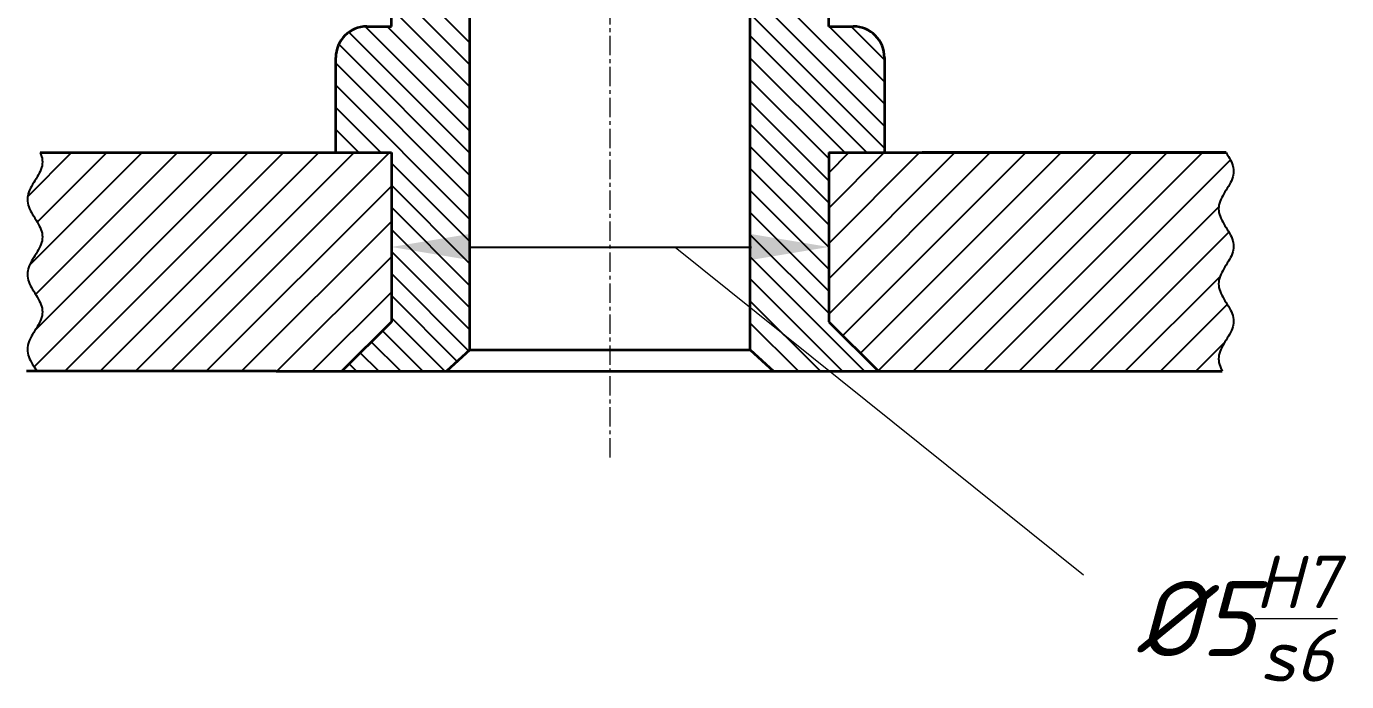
# Model space of a CAD drawing. Extents: x 1996 to 2593, y 74 to 494.
# Drawn here: x 2284 to 2369.4, y 139.1 to 181.4 of the extents above; entities that cross this region are included whole.
import ezdxf

# ---------------------------------------------------------------- set-up
doc = ezdxf.new("R2010")
doc.units = 0
doc.header["$MEASUREMENT"] = 0
doc.linetypes.add('CENTER', pattern=[2, 1.25, -0.25, 0.25, -0.25])
doc.linetypes.add('WAVES', pattern=[0])
doc.layers.get('0').update_dxf_attribs({"linetype": 'CONTINUOUS'})
doc.layers.get('DEFPOINTS').update_dxf_attribs({"linetype": 'CONTINUOUS'})
doc.layers.add('ОСНОВНОЙ', color=7, linetype='CONTINUOUS')
doc.dimstyles.get("Standard").update_dxf_attribs({"dimtxt": 3, "dimasz": 3, "dimexe": 2.5, "dimexo": 2.5, "dimgap": 1.5, "dimtad": 0, "dimtih": 1, "dimtoh": 1, "dimdec": 4, "dimzin": 0, "dimdsep": 46, "dimtxsty": 'Standard', "dimcen": -3, "dimdle": 1.25, "dimadec": 0, "dimazin": 0, "dimtfac": 0.75, "dimtdec": 4, "dimtofl": 0, "dimtmove": 0, "dimatfit": 3, "dimfxl": 1, "dimtvp": 1.5, "dimtolj": 1, "dimtzin": 0, "dimarcsym": 0})

# ---------------------------------------------------------------- blocks, each defined once
blk = doc.blocks.new('*D5')
at = {"color": 0, "lineweight": -2, "transparency": 16777216}
for p, q in [((2307.626, 169.735), (2307.626, 166.166)), ((2335.899, 169.735), (2335.899, 166.166)), ((2312.626, 167.166), (2330.899, 167.166))]:
    blk.add_line(p, q, dxfattribs=at)
at = {"color": 0, "transparency": 16777216}
for points in [[(2312.626, 167.999), (2312.626, 166.333), (2307.626, 167.166)], [(2330.899, 167.999), (2330.899, 166.333), (2335.899, 167.166)]]:
    blk.add_solid(points, dxfattribs=at)
at = {"layer": 'DEFPOINTS', "color": 0, "transparency": 16777216}
for p in [(2307.626, 169.735), (2335.899, 169.735), (2335.899, 167.166)]:
    blk.add_point(p, dxfattribs=at)

msp = doc.modelspace()

# ---------------------------------------------------------------- hatches: boundary and pattern name
h = msp.add_hatch()
h.set_pattern_fill('ANSI31', color=256, scale=12.924824, style=0)
h.set_pattern_definition([(45, (1152.2761, -314.7936), (-1.1424039, 1.1424039), [])])
h.paths.add_polyline_path([(2359.50693, 221.49499), (2359.58275, 221.61616), (2359.6567, 221.73733), (2359.72697, 221.8585), (2359.79182, 221.97967), (2359.84965, 222.10084), (2359.89905, 222.22202), (2359.93878, 222.34319), (2359.96789, 222.46436), (2359.98564, 222.58553), (2359.99161, 222.7067), (2359.98564, 222.82787), (2359.96789, 222.94904), (2359.93878, 223.07021), (2359.89905, 223.19138), (2359.84965, 223.31255), (2359.79182, 223.43372), (2359.72697, 223.55489), (2359.6567, 223.67606), (2359.58275, 223.79723), (2359.50693, 223.9184), (2359.43111, 224.03957), (2359.31315, 224.23284), (2359.18663, 224.46925), (2359.08893, 224.70893), (2359.03114, 224.94949), (2359.01928, 225.19031), (2359.05456, 225.43105), (2359.13335, 225.67129), (2359.24724, 225.90993), (2359.35716, 226.09946), (2359.43111, 226.22063), (2359.50693, 226.3418), (2359.58275, 226.46297), (2359.6567, 226.58414), (2359.72697, 226.70531), (2359.79182, 226.82648), (2359.84965, 226.94765), (2359.89905, 227.06882), (2359.93878, 227.18999), (2359.96789, 227.31116), (2359.98564, 227.43234), (2359.99161, 227.55351), (2359.98564, 227.67468), (2359.96789, 227.79585), (2359.93878, 227.91702), (2359.89905, 228.03819), (2359.84965, 228.15936), (2359.79182, 228.28053), (2359.72697, 228.4017), (2359.6567, 228.52287), (2359.58275, 228.64404), (2359.50693, 228.76521), (2339.50048, 228.76521), (2339.50048, 225.56796), (2335.8992, 225.56796), (2335.8992, 214.62868), (2359.2606, 214.62868), (2359.13335, 214.89529), (2359.05456, 215.13553), (2359.01928, 215.37627), (2359.03114, 215.61709), (2359.08893, 215.85766), (2359.18663, 216.09734), (2359.31315, 216.33375), (2359.43111, 216.52701), (2359.50693, 216.64818), (2359.58275, 216.76935), (2359.6567, 216.89053), (2359.72697, 217.0117), (2359.79182, 217.13287), (2359.84965, 217.25404), (2359.89905, 217.37521), (2359.93878, 217.49638), (2359.96789, 217.61755), (2359.98564, 217.73872), (2359.99161, 217.85989), (2359.98564, 217.98106), (2359.96789, 218.10223), (2359.93878, 218.2234), (2359.89905, 218.34457), (2359.84965, 218.46574), (2359.79182, 218.58691), (2359.72697, 218.70808), (2359.6567, 218.82925), (2359.58275, 218.95042), (2359.50693, 219.07159), (2359.43111, 219.19276), (2359.31315, 219.38603), (2359.18663, 219.62244), (2359.08893, 219.86212), (2359.03114, 220.10268), (2359.01928, 220.3435), (2359.05456, 220.58424), (2359.13335, 220.82449), (2359.24724, 221.06312), (2359.35716, 221.25265), (2359.43111, 221.37382)], flags=17)
h.paths.add_polyline_path([(2307.62615, 225.56796), (2304.02486, 225.56796), (2304.02486, 228.76521), (2287.15197, 228.76521), (2287.22779, 228.64404), (2287.34575, 228.45077), (2287.47227, 228.21436), (2287.56997, 227.97468), (2287.62776, 227.73412), (2287.63962, 227.4933), (2287.60434, 227.25255), (2287.52555, 227.01231), (2287.41166, 226.77368), (2287.30174, 226.58414), (2287.22779, 226.46297), (2287.15197, 226.3418), (2287.07615, 226.22063), (2287.0022, 226.09946), (2286.93193, 225.97829), (2286.86708, 225.85712), (2286.80925, 225.73595), (2286.75985, 225.61478), (2286.72012, 225.49361), (2286.69101, 225.37244), (2286.67326, 225.25127), (2286.66729, 225.1301), (2286.67326, 225.00893), (2286.69101, 224.88776), (2286.72012, 224.76659), (2286.75985, 224.64542), (2286.80925, 224.52425), (2286.86708, 224.40308), (2286.93193, 224.28191), (2287.0022, 224.16074), (2287.07615, 224.03957), (2287.15197, 223.9184), (2287.22779, 223.79723), (2287.34575, 223.60396), (2287.47227, 223.36755), (2287.56997, 223.12787), (2287.62776, 222.88731), (2287.63962, 222.64649), (2287.60434, 222.40575), (2287.52555, 222.1655), (2287.41166, 221.92687), (2287.30174, 221.73733), (2287.22779, 221.61616), (2287.15197, 221.49499), (2287.07615, 221.37382), (2287.0022, 221.25265), (2286.93193, 221.13148), (2286.86708, 221.01031), (2286.80925, 220.88914), (2286.75985, 220.76797), (2286.72012, 220.6468), (2286.69101, 220.52563), (2286.67326, 220.40446), (2286.66729, 220.28329), (2286.67326, 220.16212), (2286.69101, 220.04095), (2286.72012, 219.91978), (2286.75985, 219.79861), (2286.80925, 219.67744), (2286.86708, 219.55627), (2286.93193, 219.4351), (2287.0022, 219.31393), (2287.07615, 219.19276), (2287.15197, 219.07159), (2287.22779, 218.95042), (2287.34575, 218.75715), (2287.47227, 218.52074), (2287.56997, 218.28106), (2287.62776, 218.0405), (2287.63962, 217.79968), (2287.60434, 217.55894), (2287.52555, 217.31869), (2287.41166, 217.08006), (2287.30174, 216.89053), (2287.22779, 216.76935), (2287.15197, 216.64818), (2287.07615, 216.52701), (2287.0022, 216.40584), (2286.93193, 216.28467), (2286.86708, 216.1635), (2286.80925, 216.04233), (2286.75985, 215.92116), (2286.72012, 215.79999), (2286.69101, 215.67882), (2286.67326, 215.55765), (2286.66729, 215.43648), (2286.67326, 215.31531), (2286.69101, 215.19414), (2286.72012, 215.07297), (2286.75985, 214.9518), (2286.80925, 214.83063), (2286.86708, 214.70946), (2286.91031, 214.62868), (2307.62615, 214.62868)], flags=16)
h.paths.add_polyline_path([(2359.84965, 218.46574), (2359.79182, 218.58691), (2359.72697, 218.70808), (2359.6567, 218.82925), (2359.58275, 218.95042), (2359.50693, 219.07159), (2359.43111, 219.19276), (2359.35716, 219.31393), (2359.28689, 219.4351), (2359.22204, 219.55627), (2359.16421, 219.67744), (2359.11481, 219.79861), (2359.07508, 219.91978), (2359.04597, 220.04095), (2359.02822, 220.16212), (2359.02225, 220.28329), (2359.02822, 220.40446), (2359.04597, 220.52563), (2359.07508, 220.6468), (2359.11481, 220.76797), (2359.16421, 220.88914), (2359.22204, 221.01031), (2359.28689, 221.13148), (2359.35716, 221.25265), (2359.43111, 221.37382), (2359.50693, 221.49499), (2359.58275, 221.61616), (2359.6567, 221.73733), (2359.72697, 221.8585), (2359.79182, 221.97967), (2359.84965, 222.10084), (2359.89905, 222.22202), (2359.93878, 222.34319), (2359.96789, 222.46436), (2359.98564, 222.58553), (2359.99161, 222.7067), (2359.98564, 222.82787), (2359.96789, 222.94904), (2359.93878, 223.07021), (2359.89905, 223.19138), (2359.84965, 223.31255), (2359.79182, 223.43372), (2359.72697, 223.55489), (2359.6567, 223.67606), (2359.58275, 223.79723), (2359.50693, 223.9184), (2359.43111, 224.03957), (2359.35716, 224.16074), (2359.28689, 224.28191), (2359.22204, 224.40308), (2359.16421, 224.52425), (2359.11481, 224.64542), (2359.07508, 224.76659), (2359.04597, 224.88776), (2359.02822, 225.00893), (2359.02225, 225.1301), (2359.02822, 225.25127), (2359.04597, 225.37244), (2359.07508, 225.49361), (2359.11481, 225.61478), (2359.16421, 225.73595), (2359.22204, 225.85712), (2359.28689, 225.97829), (2359.35716, 226.09946), (2359.43111, 226.22063), (2359.50693, 226.3418), (2359.58275, 226.46297), (2359.6567, 226.58414), (2359.72697, 226.70531), (2359.79182, 226.82648), (2359.84965, 226.94765), (2359.89905, 227.06882), (2359.93878, 227.18999), (2359.96789, 227.31116), (2359.98564, 227.43234), (2359.99161, 227.55351), (2359.98564, 227.67468), (2359.96789, 227.79585), (2359.93878, 227.91702), (2359.89905, 228.03819), (2359.84965, 228.15936), (2359.79182, 228.28053), (2359.72697, 228.4017), (2359.6567, 228.52287), (2359.58275, 228.64404), (2359.50693, 228.76521), (2339.50048, 228.76521), (2339.50048, 225.56796), (2335.8992, 225.56796), (2335.8992, 214.62868), (2359.2606, 214.62868), (2359.16421, 214.83063), (2359.11481, 214.9518), (2359.07508, 215.07297), (2359.04597, 215.19414), (2359.02822, 215.31531), (2359.02225, 215.43648), (2359.02822, 215.55765), (2359.04597, 215.67882), (2359.07508, 215.79999), (2359.11481, 215.92116), (2359.16421, 216.04233), (2359.22204, 216.1635), (2359.28689, 216.28467), (2359.35716, 216.40584), (2359.43111, 216.52701), (2359.50693, 216.64818), (2359.58275, 216.76935), (2359.6567, 216.89053), (2359.72697, 217.0117), (2359.79182, 217.13287), (2359.84965, 217.25404), (2359.89905, 217.37521), (2359.93878, 217.49638), (2359.96789, 217.61755), (2359.98564, 217.73872), (2359.99161, 217.85989), (2359.98564, 217.98106), (2359.96789, 218.10223), (2359.93878, 218.2234), (2359.89905, 218.34457)], flags=17)
h.paths.add_polyline_path([(2307.62615, 225.56796), (2304.02486, 225.56796), (2304.02486, 228.76521), (2287.15197, 228.76521), (2287.22779, 228.64404), (2287.30174, 228.52287), (2287.41166, 228.33333), (2287.52555, 228.0947), (2287.60434, 227.85446), (2287.63962, 227.61372), (2287.62776, 227.37289), (2287.56997, 227.13233), (2287.47227, 226.89265), (2287.37201, 226.70531), (2287.30174, 226.58414), (2287.22779, 226.46297), (2287.15197, 226.3418), (2287.07615, 226.22063), (2287.0022, 226.09946), (2286.93193, 225.97829), (2286.86708, 225.85712), (2286.80925, 225.73595), (2286.75985, 225.61478), (2286.72012, 225.49361), (2286.69101, 225.37244), (2286.67326, 225.25127), (2286.66729, 225.1301), (2286.67326, 225.00893), (2286.69101, 224.88776), (2286.72012, 224.76659), (2286.75985, 224.64542), (2286.80925, 224.52425), (2286.86708, 224.40308), (2286.93193, 224.28191), (2287.0022, 224.16074), (2287.07615, 224.03957), (2287.15197, 223.9184), (2287.22779, 223.79723), (2287.30174, 223.67606), (2287.41166, 223.48652), (2287.52555, 223.24789), (2287.60434, 223.00765), (2287.63962, 222.76691), (2287.62776, 222.52609), (2287.56997, 222.28552), (2287.47227, 222.04584), (2287.37201, 221.8585), (2287.30174, 221.73733), (2287.22779, 221.61616), (2287.15197, 221.49499), (2287.07615, 221.37382), (2287.0022, 221.25265), (2286.93193, 221.13148), (2286.86708, 221.01031), (2286.80925, 220.88914), (2286.75985, 220.76797), (2286.72012, 220.6468), (2286.69101, 220.52563), (2286.67326, 220.40446), (2286.66729, 220.28329), (2286.67326, 220.16212), (2286.69101, 220.04095), (2286.72012, 219.91978), (2286.75985, 219.79861), (2286.80925, 219.67744), (2286.86708, 219.55627), (2286.93193, 219.4351), (2287.0022, 219.31393), (2287.07615, 219.19276), (2287.15197, 219.07159), (2287.22779, 218.95042), (2287.30174, 218.82925), (2287.41166, 218.63971), (2287.52555, 218.40108), (2287.60434, 218.16084), (2287.63962, 217.9201), (2287.62776, 217.67928), (2287.56997, 217.43871), (2287.47227, 217.19903), (2287.37201, 217.0117), (2287.30174, 216.89053), (2287.22779, 216.76935), (2287.15197, 216.64818), (2287.07615, 216.52701), (2287.0022, 216.40584), (2286.93193, 216.28467), (2286.86708, 216.1635), (2286.80925, 216.04233), (2286.75985, 215.92116), (2286.72012, 215.79999), (2286.69101, 215.67882), (2286.67326, 215.55765), (2286.66729, 215.43648), (2286.67326, 215.31531), (2286.69101, 215.19414), (2286.72012, 215.07297), (2286.75985, 214.9518), (2286.80925, 214.83063), (2286.86708, 214.70946), (2286.91031, 214.62868), (2307.62615, 214.62868)])
h.paths.add_polyline_path([(2307.62615, 167.98478), (2307.62615, 173.26924), (2284.92105, 173.26924), (2284.99633, 173.08457), (2285.05411, 172.844), (2285.06597, 172.60318), (2285.0307, 172.36244), (2284.95191, 172.1222), (2284.83801, 171.88357), (2284.7281, 171.69403), (2284.65414, 171.57286), (2284.57832, 171.45169), (2284.5025, 171.33052), (2284.42855, 171.20935), (2284.35828, 171.08818), (2284.29344, 170.96701), (2284.2356, 170.84584), (2284.18621, 170.72467), (2284.14647, 170.6035), (2284.11737, 170.48233), (2284.09961, 170.36116), (2284.09364, 170.23999), (2284.09961, 170.11882), (2284.11737, 169.99765), (2284.14647, 169.87648), (2284.18621, 169.75531), (2284.2356, 169.63414), (2284.29344, 169.51297), (2284.35828, 169.3918), (2284.42855, 169.27062), (2284.5025, 169.14945), (2284.57832, 169.02828), (2284.65414, 168.90711), (2284.7281, 168.78594), (2284.83801, 168.59641), (2284.95191, 168.35778), (2285.0307, 168.11753), (2285.06597, 167.87679), (2285.05411, 167.63597), (2284.99633, 167.39541), (2284.89862, 167.15573), (2284.79836, 166.96839), (2284.7281, 166.84722), (2284.65414, 166.72605), (2284.57832, 166.60488), (2284.5025, 166.48371), (2284.42855, 166.36254), (2284.35828, 166.24137), (2284.29344, 166.1202), (2284.2356, 165.99903), (2284.18621, 165.87786), (2284.14647, 165.75669), (2284.11737, 165.63552), (2284.09961, 165.51435), (2284.09364, 165.39318), (2284.09961, 165.27201), (2284.11737, 165.15084), (2284.14647, 165.02967), (2284.18621, 164.9085), (2284.2356, 164.78733), (2284.29344, 164.66616), (2284.35828, 164.54499), (2284.42855, 164.42382), (2284.5025, 164.30265), (2284.57832, 164.18148), (2284.65414, 164.06031), (2284.7281, 163.93913), (2284.83801, 163.7496), (2284.95191, 163.51097), (2285.0307, 163.27072), (2285.06597, 163.02998), (2285.05411, 162.78916), (2284.99633, 162.5486), (2284.89862, 162.30892), (2284.79836, 162.12158), (2284.7281, 162.00041), (2284.65414, 161.87924), (2284.57832, 161.75807), (2284.5025, 161.6369), (2284.42855, 161.51573), (2284.35828, 161.39456), (2284.29344, 161.27339), (2284.2356, 161.15222), (2284.18621, 161.03105), (2284.14647, 160.90988), (2284.11737, 160.78871), (2284.09961, 160.66754), (2284.09364, 160.54637), (2284.09961, 160.4252), (2284.11737, 160.30403), (2284.14647, 160.18286), (2284.18621, 160.06169), (2284.2356, 159.94052), (2284.29344, 159.81935), (2284.35828, 159.69818), (2284.42855, 159.57701), (2284.5025, 159.45584), (2284.70469, 159.13272), (2300.18522, 159.13272), (2304.42004, 159.13272), (2307.62615, 162.33882)])
h.paths.add_polyline_path([(2361.4357, 165.75669), (2361.50966, 165.87786), (2361.58548, 165.99903), (2361.6613, 166.1202), (2361.73525, 166.24137), (2361.80552, 166.36254), (2361.87037, 166.48371), (2361.9282, 166.60488), (2361.97759, 166.72605), (2362.01733, 166.84722), (2362.04644, 166.96839), (2362.06419, 167.08956), (2362.07016, 167.21073), (2362.06419, 167.3319), (2362.04644, 167.45307), (2362.01733, 167.57424), (2361.97759, 167.69541), (2361.9282, 167.81658), (2361.87037, 167.93775), (2361.80552, 168.05892), (2361.73525, 168.18009), (2361.6613, 168.30126), (2361.58548, 168.42243), (2361.50966, 168.5436), (2361.4357, 168.66477), (2361.32579, 168.85431), (2361.2119, 169.09294), (2361.13311, 169.33319), (2361.09783, 169.57393), (2361.10969, 169.81475), (2361.16748, 170.05531), (2361.26518, 170.29499), (2361.36544, 170.48233), (2361.4357, 170.6035), (2361.50966, 170.72467), (2361.58548, 170.84584), (2361.6613, 170.96701), (2361.73525, 171.08818), (2361.80552, 171.20935), (2361.87037, 171.33052), (2361.9282, 171.45169), (2361.97759, 171.57286), (2362.01733, 171.69403), (2362.04644, 171.8152), (2362.06419, 171.93637), (2362.07016, 172.05754), (2362.06419, 172.17871), (2362.04644, 172.29988), (2362.01733, 172.42105), (2361.97759, 172.54222), (2361.9282, 172.66339), (2361.87037, 172.78456), (2361.80552, 172.90573), (2361.73525, 173.0269), (2361.6613, 173.14807), (2361.58548, 173.26924), (2341.93975, 173.26924), (2335.8992, 173.26924), (2335.8992, 167.98478), (2335.8992, 162.33904), (2339.10553, 159.13272), (2361.33915, 159.13272), (2361.2119, 159.39932), (2361.13311, 159.63957), (2361.09783, 159.88031), (2361.10969, 160.12113), (2361.16748, 160.36169), (2361.26518, 160.60137), (2361.36544, 160.78871), (2361.4357, 160.90988), (2361.50966, 161.03105), (2361.58548, 161.15222), (2361.6613, 161.27339), (2361.73525, 161.39456), (2361.80552, 161.51573), (2361.87037, 161.6369), (2361.9282, 161.75807), (2361.97759, 161.87924), (2362.01733, 162.00041), (2362.04644, 162.12158), (2362.06419, 162.24275), (2362.07016, 162.36392), (2362.06419, 162.48509), (2362.04644, 162.60626), (2362.01733, 162.72743), (2361.97759, 162.8486), (2361.9282, 162.96977), (2361.87037, 163.09094), (2361.80552, 163.21211), (2361.73525, 163.33328), (2361.6613, 163.45445), (2361.58548, 163.57562), (2361.50966, 163.69679), (2361.4357, 163.81796), (2361.32579, 164.0075), (2361.2119, 164.24613), (2361.13311, 164.48638), (2361.09783, 164.72712), (2361.10969, 164.96794), (2361.16748, 165.2085), (2361.26518, 165.44818), (2361.36544, 165.63552)])

# ---------------------------------------------------------------- linework, layer by layer
at = {"color": 0, "linetype": 'CENTER', "lineweight": 15}
msp.add_line((2321.76267, 153.55889), (2321.76267, 239.27175), dxfattribs=at)
at = {"color": 0, "lineweight": 35}
for p, q in [((2312.70232, 160.5103), (2312.70232, 219.91314)), ((2330.82303, 160.5103), (2330.82303, 219.91314)), ((2307.62615, 181.42804), (2307.62615, 206.55067)), ((2335.8992, 181.42804), (2335.8992, 206.55067)), ((2304.02486, 173.26924), (2304.02486, 179.40853)), ((2339.50048, 179.40853), (2339.50048, 173.26924)), ((2307.62615, 173.26924), (2307.62615, 167.98478)), ((2335.8992, 173.26924), (2335.8992, 167.98478)), ((2307.62615, 167.98478), (2307.62615, 162.33882)), ((2335.8992, 167.98478), (2335.8992, 162.33904)), ((2307.62637, 162.33904), (2304.42004, 159.13272)), ((2335.8992, 162.33904), (2339.10553, 159.13272)), ((2312.70232, 160.5103), (2311.18769, 159.13272)), ((2312.70232, 160.5103), (2330.82303, 160.5103)), ((2330.82303, 160.5103), (2332.33765, 159.13272)), ((2300.18522, 159.13272), (2361.33915, 159.13272))]:
    msp.add_line(p, q, dxfattribs=at)
at = {"color": 0}
for p, q in [((2312.70232, 180.36678), (2307.62615, 185.44295)), ((2339.50048, 176.4167), (2330.82303, 185.09415)), ((2312.70232, 178.93878), (2307.62615, 184.01495)), ((2339.50048, 174.98869), (2330.82303, 183.66615)), ((2312.70232, 177.51077), (2307.62615, 182.58694)), ((2339.50048, 173.56069), (2330.82303, 182.23814)), ((2312.70232, 173.22676), (2304.87444, 181.05464)), ((2312.70232, 174.65476), (2305.93216, 181.42492)), ((2312.70232, 176.08277), (2307.35705, 181.42804)), ((2339.50048, 177.8447), (2335.91714, 181.42804)), ((2339.50048, 179.27271), (2337.34515, 181.42804)), ((2312.70232, 171.79875), (2304.22209, 180.27899)), ((2338.36392, 173.26924), (2330.82303, 180.81014)), ((2336.93592, 173.26924), (2330.82303, 179.38213)), ((2312.70232, 170.37075), (2304.02486, 179.0482)), ((2312.70232, 168.94274), (2304.02486, 177.6202)), ((2335.8992, 172.87795), (2330.82303, 177.95413)), ((2306.94781, 173.26924), (2304.02486, 176.19219)), ((2335.8992, 171.44995), (2330.82303, 176.52612)), ((2335.8992, 170.02194), (2330.82303, 175.09812)), ((2305.51981, 173.26924), (2304.02486, 174.76419)), ((2304.0918, 173.26924), (2304.02486, 173.33618)), ((2335.8992, 168.59394), (2330.82303, 173.67011)), ((2312.70232, 167.51474), (2307.62615, 172.59091)), ((2335.8992, 167.16593), (2330.82303, 172.24211)), ((2312.70232, 166.08673), (2307.62615, 171.16291)), ((2335.8992, 165.73793), (2330.82303, 170.8141)), ((2312.70232, 164.65873), (2307.62615, 169.7349)), ((2335.8992, 164.30993), (2330.82303, 169.3861)), ((2312.70232, 163.23072), (2307.62615, 168.3069)), ((2335.8992, 162.88192), (2330.82303, 167.95809)), ((2312.70232, 161.80272), (2307.62615, 166.87889)), ((2338.2204, 159.13272), (2330.82303, 166.53009)), ((2312.63452, 160.44251), (2307.62615, 165.45089)), ((2336.79239, 159.13272), (2330.82303, 165.10208)), ((2311.92052, 159.7285), (2307.62615, 164.02288)), ((2335.36439, 159.13272), (2330.82303, 163.67408)), ((2311.08831, 159.13272), (2307.62615, 162.59488)), ((2333.93638, 159.13272), (2330.82303, 162.24607)), ((2309.6603, 159.13272), (2307.04017, 161.75285)), ((2308.2323, 159.13272), (2306.32617, 161.03884)), ((2305.37629, 159.13272), (2304.89816, 159.61084)), ((2306.80429, 159.13272), (2305.61217, 160.32484))]:
    msp.add_line(p, q, dxfattribs=at)
at = {"lineweight": 15}
msp.add_line((2325.96309, 167.16593), (2352.37544, 145.97133), dxfattribs=at)
at = {"color": 0, "lineweight": 35}
for centre, start, end in [((2306.04437, 179.40853), 90, 180), ((2337.48098, 179.40853), 0, 90)]:
    msp.add_arc(centre, 2.0195, start, end, dxfattribs=at)
at = {"layer": 'ОСНОВНОЙ', "color": 0, "linetype": 'Continuous', "lineweight": 35}
for p, q in [((2306.04437, 181.42804), (2307.62615, 181.42804)), ((2335.8992, 181.42804), (2337.48098, 181.42804)), ((2284.92105, 173.26924), (2307.62615, 173.26924)), ((2335.8992, 173.26924), (2361.58548, 173.26924)), ((2300.18522, 159.13272), (2284.02919, 159.13272)), ((2300.18522, 159.13272), (2361.33915, 159.13272))]:
    msp.add_line(p, q, dxfattribs=at)
at = {"layer": 'ОСНОВНОЙ', "color": 7, "linetype": 'WAVES'}
for p, q in [((2284.92105, 173.26924), (2284.97044, 173.14807)), ((2361.58548, 173.26924), (2361.6613, 173.14807)), ((2284.97044, 173.14807), (2285.01018, 173.0269)), ((2285.01018, 173.0269), (2285.03928, 172.90573)), ((2285.03928, 172.42105), (2285.01018, 172.29988)), ((2285.03928, 172.90573), (2285.05704, 172.78456)), ((2285.05704, 172.54222), (2285.03928, 172.42105)), ((2285.05704, 172.78456), (2285.06301, 172.66339)), ((2285.06301, 172.66339), (2285.05704, 172.54222)), ((2361.6613, 173.14807), (2361.73525, 173.0269)), ((2361.73525, 173.0269), (2361.80552, 172.90573)), ((2361.80552, 172.90573), (2361.87037, 172.78456)), ((2361.87037, 172.78456), (2361.9282, 172.66339)), ((2361.9282, 172.66339), (2361.97759, 172.54222)), ((2361.97759, 172.54222), (2362.01733, 172.42105)), ((2362.01733, 172.42105), (2362.04644, 172.29988)), ((2284.65414, 171.57286), (2284.57832, 171.45169)), ((2284.7281, 171.69403), (2284.65414, 171.57286)), ((2284.79836, 171.8152), (2284.7281, 171.69403)), ((2284.86321, 171.93637), (2284.79836, 171.8152)), ((2284.92105, 172.05754), (2284.86321, 171.93637)), ((2284.97044, 172.17871), (2284.92105, 172.05754)), ((2285.01018, 172.29988), (2284.97044, 172.17871)), ((2361.97759, 171.57286), (2361.9282, 171.45169)), ((2362.01733, 171.69403), (2361.97759, 171.57286)), ((2362.04644, 171.8152), (2362.01733, 171.69403)), ((2362.04644, 172.29988), (2362.06419, 172.17871)), ((2362.06419, 171.93637), (2362.04644, 171.8152)), ((2362.06419, 172.17871), (2362.07016, 172.05754)), ((2362.07016, 172.05754), (2362.06419, 171.93637)), ((2284.18621, 170.72467), (2284.14647, 170.6035)), ((2284.2356, 170.84584), (2284.18621, 170.72467)), ((2284.29344, 170.96701), (2284.2356, 170.84584)), ((2284.35828, 171.08818), (2284.29344, 170.96701)), ((2284.42855, 171.20935), (2284.35828, 171.08818)), ((2284.5025, 171.33052), (2284.42855, 171.20935)), ((2284.57832, 171.45169), (2284.5025, 171.33052)), ((2361.50966, 170.72467), (2361.4357, 170.6035)), ((2361.58548, 170.84584), (2361.50966, 170.72467)), ((2361.6613, 170.96701), (2361.58548, 170.84584)), ((2361.73525, 171.08818), (2361.6613, 170.96701)), ((2361.80552, 171.20935), (2361.73525, 171.08818)), ((2361.87037, 171.33052), (2361.80552, 171.20935)), ((2361.9282, 171.45169), (2361.87037, 171.33052)), ((2284.09961, 170.36116), (2284.09364, 170.23999)), ((2284.09364, 170.23999), (2284.09961, 170.11882)), ((2284.11737, 170.48233), (2284.09961, 170.36116)), ((2284.09961, 170.11882), (2284.11737, 169.99765)), ((2284.14647, 170.6035), (2284.11737, 170.48233)), ((2284.11737, 169.99765), (2284.14647, 169.87648)), ((2284.14647, 169.87648), (2284.18621, 169.75531)), ((2361.12452, 169.87648), (2361.10676, 169.75531)), ((2361.15362, 169.99765), (2361.12452, 169.87648)), ((2361.19336, 170.11882), (2361.15362, 169.99765)), ((2361.24276, 170.23999), (2361.19336, 170.11882)), ((2361.30059, 170.36116), (2361.24276, 170.23999)), ((2361.36544, 170.48233), (2361.30059, 170.36116)), ((2361.4357, 170.6035), (2361.36544, 170.48233)), ((2284.18621, 169.75531), (2284.2356, 169.63414)), ((2284.2356, 169.63414), (2284.29344, 169.51297)), ((2284.29344, 169.51297), (2284.35828, 169.3918)), ((2284.35828, 169.3918), (2284.42855, 169.27062)), ((2284.42855, 169.27062), (2284.5025, 169.14945)), ((2284.5025, 169.14945), (2284.57832, 169.02828)), ((2284.57832, 169.02828), (2284.65414, 168.90711)), ((2361.10676, 169.75531), (2361.1008, 169.63414)), ((2361.1008, 169.63414), (2361.10676, 169.51297)), ((2361.10676, 169.51297), (2361.12452, 169.3918)), ((2361.12452, 169.3918), (2361.15362, 169.27062)), ((2361.15362, 169.27062), (2361.19336, 169.14945)), ((2361.19336, 169.14945), (2361.24276, 169.02828)), ((2361.24276, 169.02828), (2361.30059, 168.90711)), ((2284.65414, 168.90711), (2284.7281, 168.78594)), ((2284.7281, 168.78594), (2284.79836, 168.66477)), ((2284.79836, 168.66477), (2284.86321, 168.5436)), ((2284.86321, 168.5436), (2284.92105, 168.42243)), ((2284.92105, 168.42243), (2284.97044, 168.30126)), ((2284.97044, 168.30126), (2285.01018, 168.18009)), ((2285.01018, 168.18009), (2285.03928, 168.05892)), ((2361.30059, 168.90711), (2361.36544, 168.78594)), ((2361.36544, 168.78594), (2361.4357, 168.66477)), ((2361.4357, 168.66477), (2361.50966, 168.5436)), ((2361.50966, 168.5436), (2361.58548, 168.42243)), ((2361.58548, 168.42243), (2361.6613, 168.30126)), ((2361.6613, 168.30126), (2361.73525, 168.18009)), ((2361.73525, 168.18009), (2361.80552, 168.05892)), ((2284.97044, 167.3319), (2284.92105, 167.21073)), ((2285.01018, 167.45307), (2284.97044, 167.3319)), ((2285.03928, 167.57424), (2285.01018, 167.45307)), ((2285.03928, 168.05892), (2285.05704, 167.93775)), ((2285.05704, 167.69541), (2285.03928, 167.57424)), ((2285.05704, 167.93775), (2285.06301, 167.81658)), ((2285.06301, 167.81658), (2285.05704, 167.69541)), ((2361.80552, 168.05892), (2361.87037, 167.93775)), ((2361.87037, 167.93775), (2361.9282, 167.81658)), ((2361.9282, 167.81658), (2361.97759, 167.69541)), ((2361.97759, 167.69541), (2362.01733, 167.57424)), ((2362.01733, 167.57424), (2362.04644, 167.45307)), ((2362.04644, 167.45307), (2362.06419, 167.3319)), ((2362.06419, 167.3319), (2362.07016, 167.21073)), ((2284.5025, 166.48371), (2284.42855, 166.36254)), ((2284.57832, 166.60488), (2284.5025, 166.48371)), ((2284.65414, 166.72605), (2284.57832, 166.60488)), ((2284.7281, 166.84722), (2284.65414, 166.72605)), ((2284.79836, 166.96839), (2284.7281, 166.84722)), ((2284.86321, 167.08956), (2284.79836, 166.96839)), ((2284.92105, 167.21073), (2284.86321, 167.08956)), ((2361.87037, 166.48371), (2361.80552, 166.36254)), ((2361.9282, 166.60488), (2361.87037, 166.48371)), ((2361.97759, 166.72605), (2361.9282, 166.60488)), ((2362.01733, 166.84722), (2361.97759, 166.72605)), ((2362.04644, 166.96839), (2362.01733, 166.84722)), ((2362.06419, 167.08956), (2362.04644, 166.96839)), ((2362.07016, 167.21073), (2362.06419, 167.08956)), ((2284.11737, 165.63552), (2284.09961, 165.51435)), ((2284.14647, 165.75669), (2284.11737, 165.63552)), ((2284.18621, 165.87786), (2284.14647, 165.75669)), ((2284.2356, 165.99903), (2284.18621, 165.87786)), ((2284.29344, 166.1202), (2284.2356, 165.99903)), ((2284.35828, 166.24137), (2284.29344, 166.1202)), ((2284.42855, 166.36254), (2284.35828, 166.24137)), ((2361.36544, 165.63552), (2361.30059, 165.51435)), ((2361.4357, 165.75669), (2361.36544, 165.63552)), ((2361.50966, 165.87786), (2361.4357, 165.75669)), ((2361.58548, 165.99903), (2361.50966, 165.87786)), ((2361.6613, 166.1202), (2361.58548, 165.99903)), ((2361.73525, 166.24137), (2361.6613, 166.1202)), ((2361.80552, 166.36254), (2361.73525, 166.24137)), ((2284.09961, 165.51435), (2284.09364, 165.39318)), ((2284.09364, 165.39318), (2284.09961, 165.27201)), ((2284.09961, 165.27201), (2284.11737, 165.15084)), ((2284.11737, 165.15084), (2284.14647, 165.02967)), ((2284.14647, 165.02967), (2284.18621, 164.9085)), ((2284.18621, 164.9085), (2284.2356, 164.78733)), ((2284.2356, 164.78733), (2284.29344, 164.66616)), ((2361.10676, 164.9085), (2361.1008, 164.78733)), ((2361.1008, 164.78733), (2361.10676, 164.66616)), ((2361.12452, 165.02967), (2361.10676, 164.9085)), ((2361.15362, 165.15084), (2361.12452, 165.02967)), ((2361.19336, 165.27201), (2361.15362, 165.15084)), ((2361.24276, 165.39318), (2361.19336, 165.27201)), ((2361.30059, 165.51435), (2361.24276, 165.39318)), ((2284.29344, 164.66616), (2284.35828, 164.54499)), ((2284.35828, 164.54499), (2284.42855, 164.42382)), ((2284.42855, 164.42382), (2284.5025, 164.30265)), ((2284.5025, 164.30265), (2284.57832, 164.18148)), ((2284.57832, 164.18148), (2284.65414, 164.06031)), ((2284.65414, 164.06031), (2284.7281, 163.93913)), ((2284.7281, 163.93913), (2284.79836, 163.81796)), ((2361.10676, 164.66616), (2361.12452, 164.54499)), ((2361.12452, 164.54499), (2361.15362, 164.42382)), ((2361.15362, 164.42382), (2361.19336, 164.30265)), ((2361.19336, 164.30265), (2361.24276, 164.18148)), ((2361.24276, 164.18148), (2361.30059, 164.06031)), ((2361.30059, 164.06031), (2361.36544, 163.93913)), ((2361.36544, 163.93913), (2361.4357, 163.81796)), ((2284.79836, 163.81796), (2284.86321, 163.69679)), ((2284.86321, 163.69679), (2284.92105, 163.57562)), ((2284.92105, 163.57562), (2284.97044, 163.45445)), ((2284.97044, 163.45445), (2285.01018, 163.33328)), ((2285.01018, 163.33328), (2285.03928, 163.21211)), ((2285.03928, 163.21211), (2285.05704, 163.09094)), ((2285.05704, 163.09094), (2285.06301, 162.96977)), ((2361.4357, 163.81796), (2361.50966, 163.69679)), ((2361.50966, 163.69679), (2361.58548, 163.57562)), ((2361.58548, 163.57562), (2361.6613, 163.45445)), ((2361.6613, 163.45445), (2361.73525, 163.33328)), ((2361.73525, 163.33328), (2361.80552, 163.21211)), ((2361.80552, 163.21211), (2361.87037, 163.09094)), ((2361.87037, 163.09094), (2361.9282, 162.96977)), ((2284.86321, 162.24275), (2284.79836, 162.12158)), ((2284.92105, 162.36392), (2284.86321, 162.24275)), ((2284.97044, 162.48509), (2284.92105, 162.36392)), ((2285.01018, 162.60626), (2284.97044, 162.48509)), ((2285.03928, 162.72743), (2285.01018, 162.60626)), ((2285.05704, 162.8486), (2285.03928, 162.72743)), ((2285.06301, 162.96977), (2285.05704, 162.8486)), ((2361.9282, 162.96977), (2361.97759, 162.8486)), ((2361.97759, 162.8486), (2362.01733, 162.72743)), ((2362.01733, 162.72743), (2362.04644, 162.60626)), ((2362.04644, 162.60626), (2362.06419, 162.48509)), ((2362.06419, 162.24275), (2362.04644, 162.12158)), ((2362.06419, 162.48509), (2362.07016, 162.36392)), ((2362.07016, 162.36392), (2362.06419, 162.24275)), ((2284.35828, 161.39456), (2284.29344, 161.27339)), ((2284.42855, 161.51573), (2284.35828, 161.39456)), ((2284.5025, 161.6369), (2284.42855, 161.51573)), ((2284.57832, 161.75807), (2284.5025, 161.6369)), ((2284.65414, 161.87924), (2284.57832, 161.75807)), ((2284.7281, 162.00041), (2284.65414, 161.87924)), ((2284.79836, 162.12158), (2284.7281, 162.00041)), ((2361.73525, 161.39456), (2361.6613, 161.27339)), ((2361.80552, 161.51573), (2361.73525, 161.39456)), ((2361.87037, 161.6369), (2361.80552, 161.51573)), ((2361.9282, 161.75807), (2361.87037, 161.6369)), ((2361.97759, 161.87924), (2361.9282, 161.75807)), ((2362.01733, 162.00041), (2361.97759, 161.87924)), ((2362.04644, 162.12158), (2362.01733, 162.00041)), ((2284.09961, 160.66754), (2284.09364, 160.54637)), ((2284.09364, 160.54637), (2284.09961, 160.4252)), ((2284.11737, 160.78871), (2284.09961, 160.66754)), ((2284.14647, 160.90988), (2284.11737, 160.78871)), ((2284.18621, 161.03105), (2284.14647, 160.90988)), ((2284.2356, 161.15222), (2284.18621, 161.03105)), ((2284.29344, 161.27339), (2284.2356, 161.15222)), ((2361.24276, 160.54637), (2361.19336, 160.4252)), ((2361.30059, 160.66754), (2361.24276, 160.54637)), ((2361.36544, 160.78871), (2361.30059, 160.66754)), ((2361.4357, 160.90988), (2361.36544, 160.78871)), ((2361.50966, 161.03105), (2361.4357, 160.90988)), ((2361.58548, 161.15222), (2361.50966, 161.03105)), ((2361.6613, 161.27339), (2361.58548, 161.15222)), ((2284.09961, 160.4252), (2284.11737, 160.30403)), ((2284.11737, 160.30403), (2284.14647, 160.18286)), ((2284.14647, 160.18286), (2284.18621, 160.06169)), ((2284.18621, 160.06169), (2284.2356, 159.94052)), ((2284.2356, 159.94052), (2284.29344, 159.81935)), ((2284.29344, 159.81935), (2284.35828, 159.69818)), ((2284.35828, 159.69818), (2284.42855, 159.57701)), ((2361.10676, 160.06169), (2361.1008, 159.94052)), ((2361.1008, 159.94052), (2361.10676, 159.81935)), ((2361.12452, 160.18286), (2361.10676, 160.06169)), ((2361.10676, 159.81935), (2361.12452, 159.69818)), ((2361.15362, 160.30403), (2361.12452, 160.18286)), ((2361.12452, 159.69818), (2361.15362, 159.57701)), ((2361.19336, 160.4252), (2361.15362, 160.30403)), ((2284.42855, 159.57701), (2284.5025, 159.45584)), ((2284.5025, 159.45584), (2284.70469, 159.13272)), ((2361.15362, 159.57701), (2361.19336, 159.45584)), ((2361.19336, 159.45584), (2361.24276, 159.33467)), ((2361.24276, 159.33467), (2361.33915, 159.13272))]:
    msp.add_line(p, q, dxfattribs=at)
at = {"layer": 'ОСНОВНОЙ', "color": 0, "linetype": 'Continuous'}
for p, q in [((2307.62615, 173.26924), (2306.04437, 173.26924)), ((2337.48098, 173.26924), (2335.8992, 173.26924))]:
    msp.add_line(p, q, dxfattribs=at)
at = {"layer": 'ОСНОВНОЙ', "color": 7, "linetype": 'Continuous', "lineweight": 35}
msp.add_line((2361.58548, 173.26924), (2341.93975, 173.26924), dxfattribs=at)

# ---------------------------------------------------------------- texts
at = {"color": 0, "lineweight": 15, "insert": (2355.74329, 147.21223), "char_height": 4.8468092, "attachment_point": 1}
msp.add_mtext('\\A1;{\\fISOCPEUR|b0|i1|c204|p34;%%C5\\H0.7x;\\SH7/s6;}', dxfattribs=at)

# ---------------------------------------------------------------- dimensions: what is measured, and where the dimension line sits
dim = msp.add_linear_dim(base=(2335.8992, 167.16593), p1=(2307.62615, 169.7349), p2=(2335.8992, 169.7349), text=' ', dimstyle='Standard', override={"dimtxt": 5, "dimasz": 5, "dimexe": 1, "dimexo": 0, "dimgap": 0.09, "dimtad": 1, "dimtih": 0, "dimdec": 2, "dimrnd": 0.01, "dimtdec": 2, "dimtmove": 2})
dim.commit()
dim.dimension.update_dxf_attribs({"geometry": '*D5', "text_midpoint": (2321.76267, 167.16593)})

doc.saveas('drawing.dxf')
